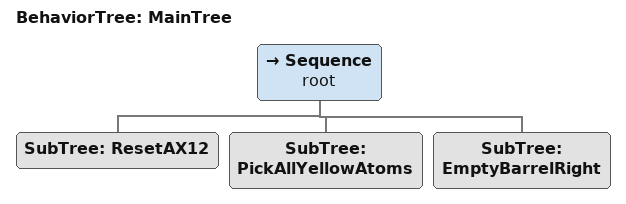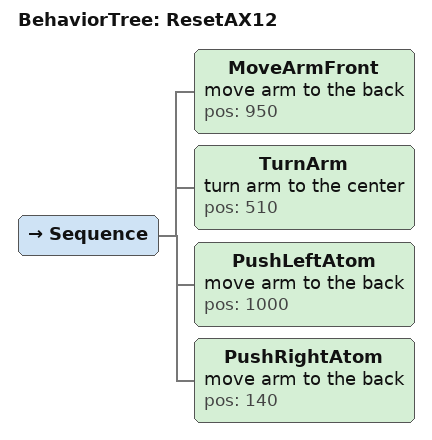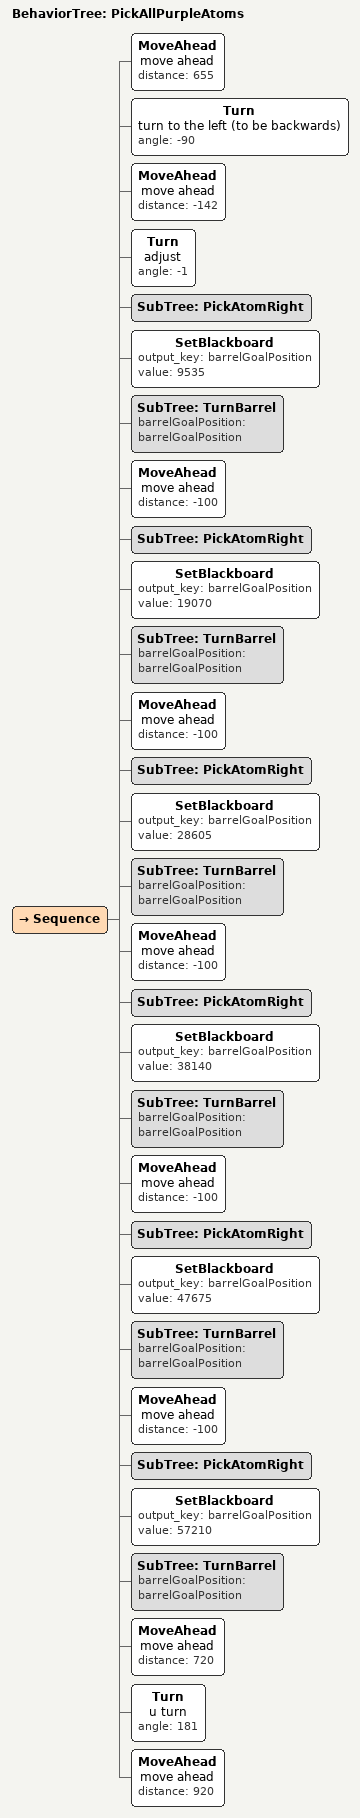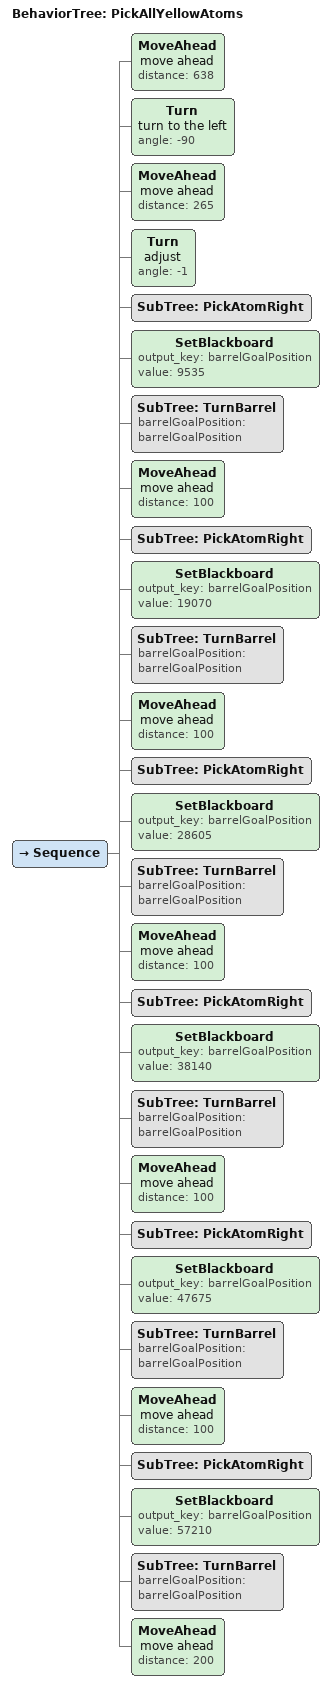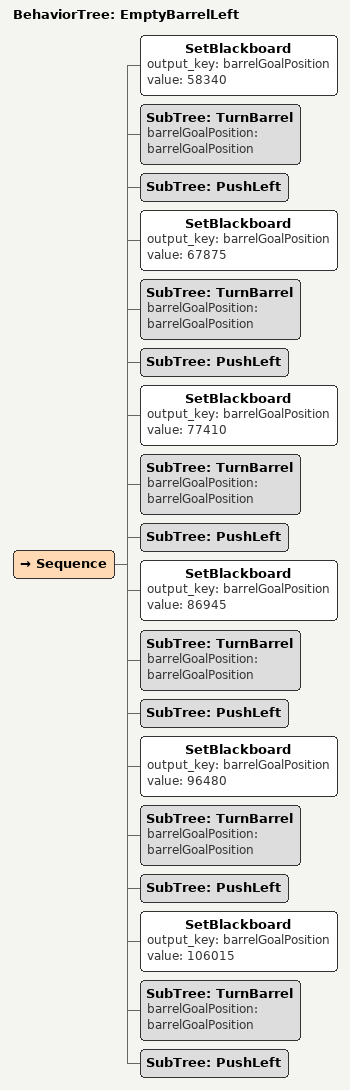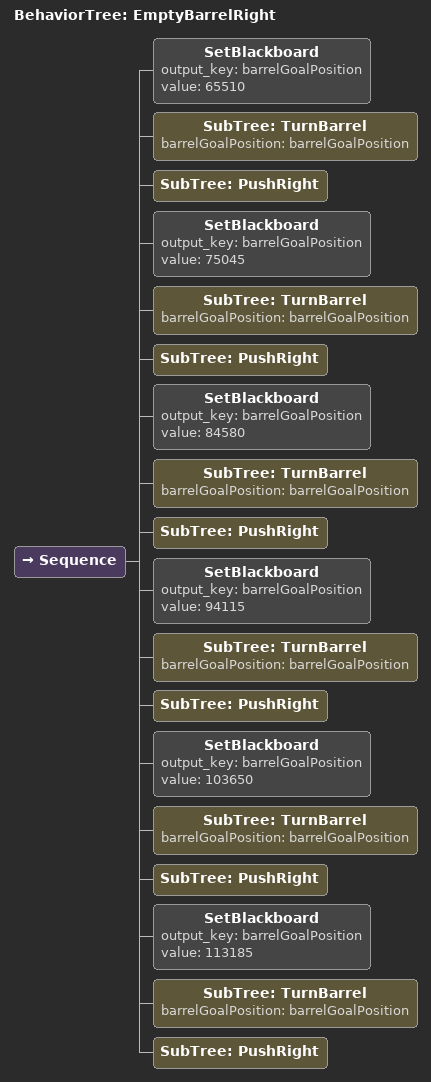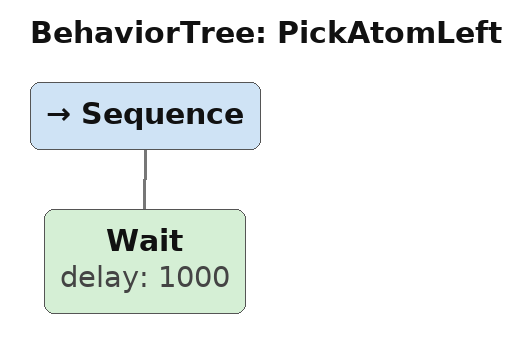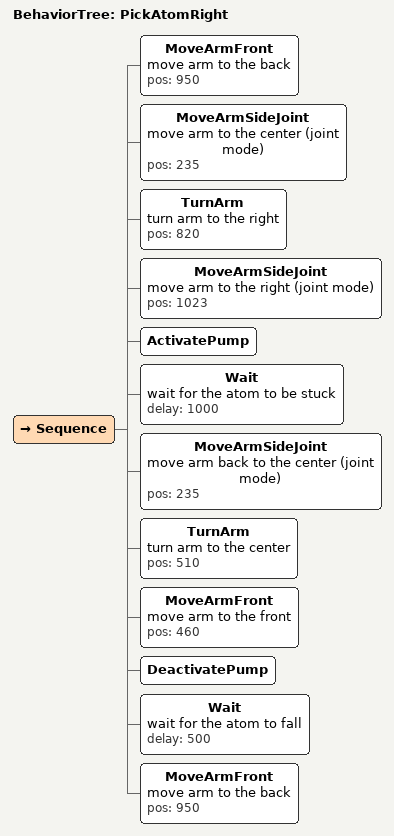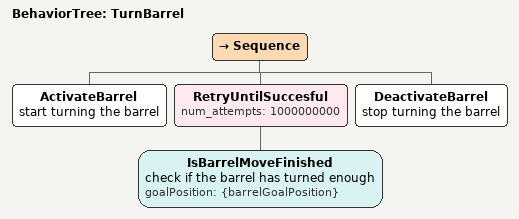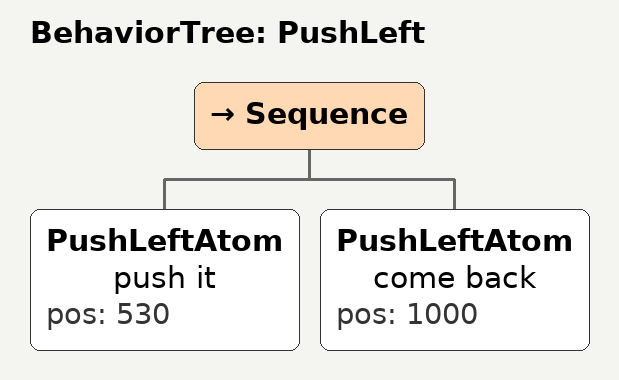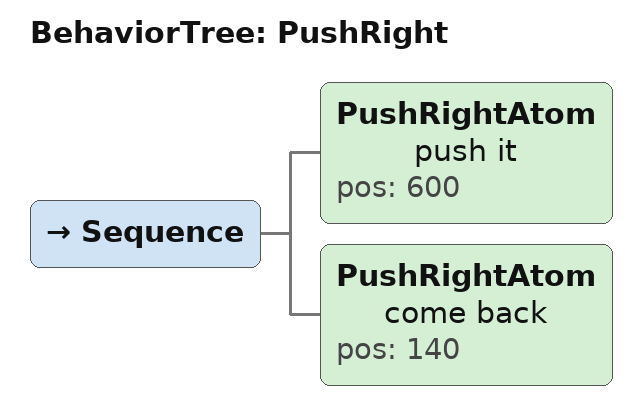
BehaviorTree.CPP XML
<root main_tree_to_execute="MainTree">
    <BehaviorTree ID="MainTree">
        <Sequence name="root">
            <SubTree ID="ResetAX12"/>

            <SubTree ID="PickAllYellowAtoms"/>
            <SubTree ID="EmptyBarrelRight"/>

        </Sequence>
    </BehaviorTree>

    <!--    Global subtrees-->

    <BehaviorTree ID="ResetAX12">
        <Sequence>
            <MoveArmFront name="move arm to the back"
                          pos="950"/>
            <TurnArm name="turn arm to the center"
                     pos="510"/>
            <PushLeftAtom name="move arm to the back"
                          pos="1000"/>
            <PushRightAtom name="move arm to the back"
                           pos="140"/>
        </Sequence>
    </BehaviorTree>

    <BehaviorTree ID="PickAllPurpleAtoms">
        <Sequence>
            <!-- Move to atoms and adjust-->
            <MoveAhead name="move ahead"
                       distance="655"/>
            <Turn name="turn to the left (to be backwards)"
                  angle="-90"/>
            <MoveAhead name="move ahead"
                       distance="-142"/>
            <Turn name="adjust"
                  angle="-1"/>

            <!-- Pick up atoms-->
            <SubTree ID="PickAtomRight"/>
            <SetBlackboard output_key="barrelGoalPosition" value="9535"/>
            <SubTree ID="TurnBarrel"
                     barrelGoalPosition="barrelGoalPosition"/>

            <MoveAhead name="move ahead"
                       distance="-100"/>
            <SubTree ID="PickAtomRight"/>
            <SetBlackboard output_key="barrelGoalPosition" value="19070"/>
            <SubTree ID="TurnBarrel"
                     barrelGoalPosition="barrelGoalPosition"/>

            <MoveAhead name="move ahead"
                       distance="-100"/>
            <SubTree ID="PickAtomRight"/>
            <SetBlackboard output_key="barrelGoalPosition" value="28605"/>
            <SubTree ID="TurnBarrel"
                     barrelGoalPosition="barrelGoalPosition"/>

            <MoveAhead name="move ahead"
                       distance="-100"/>
            <SubTree ID="PickAtomRight"/>
            <SetBlackboard output_key="barrelGoalPosition" value="38140"/>
            <SubTree ID="TurnBarrel"
                     barrelGoalPosition="barrelGoalPosition"/>

            <MoveAhead name="move ahead"
                       distance="-100"/>
            <SubTree ID="PickAtomRight"/>
            <SetBlackboard output_key="barrelGoalPosition" value="47675"/>
            <SubTree ID="TurnBarrel"
                     barrelGoalPosition="barrelGoalPosition"/>

            <MoveAhead name="move ahead"
                       distance="-100"/>
            <SubTree ID="PickAtomRight"/>
            <SetBlackboard output_key="barrelGoalPosition" value="57210"/>
            <SubTree ID="TurnBarrel"
                     barrelGoalPosition="barrelGoalPosition"/>

            <!-- Move forward to do a U-turn, then go back to drop the atoms -->
            <MoveAhead name="move ahead"
                       distance="720"/>
            <Turn name="u turn"
                  angle="181"/>
            <MoveAhead name="move ahead"
                       distance="920"/>
        </Sequence>
    </BehaviorTree>

    <BehaviorTree ID="PickAllYellowAtoms">
        <Sequence>
            <!-- Move to atoms and adjust-->
            <MoveAhead name="move ahead"
                       distance="638"/>
            <Turn name="turn to the left"
                  angle="-90"/>
            <MoveAhead name="move ahead"
                       distance="265"/>
            <Turn name="adjust"
                  angle="-1"/>

            <!-- Pick up atoms -->
            <SubTree ID="PickAtomRight"/>
            <SetBlackboard output_key="barrelGoalPosition" value="9535"/>
            <SubTree ID="TurnBarrel"
                     barrelGoalPosition="barrelGoalPosition"/>

            <MoveAhead name="move ahead"
                       distance="100"/>
            <SubTree ID="PickAtomRight"/>
            <SetBlackboard output_key="barrelGoalPosition" value="19070"/>
            <SubTree ID="TurnBarrel"
                     barrelGoalPosition="barrelGoalPosition"/>

            <MoveAhead name="move ahead"
                       distance="100"/>
            <SubTree ID="PickAtomRight"/>
            <SetBlackboard output_key="barrelGoalPosition" value="28605"/>
            <SubTree ID="TurnBarrel"
                     barrelGoalPosition="barrelGoalPosition"/>

            <MoveAhead name="move ahead"
                       distance="100"/>
            <SubTree ID="PickAtomRight"/>
            <SetBlackboard output_key="barrelGoalPosition" value="38140"/>
            <SubTree ID="TurnBarrel"
                     barrelGoalPosition="barrelGoalPosition"/>

            <MoveAhead name="move ahead"
                       distance="100"/>
            <SubTree ID="PickAtomRight"/>
            <SetBlackboard output_key="barrelGoalPosition" value="47675"/>
            <SubTree ID="TurnBarrel"
                     barrelGoalPosition="barrelGoalPosition"/>

            <MoveAhead name="move ahead"
                       distance="100"/>
            <SubTree ID="PickAtomRight"/>
            <SetBlackboard output_key="barrelGoalPosition" value="57210"/>
            <SubTree ID="TurnBarrel"
                     barrelGoalPosition="barrelGoalPosition"/>

            <!-- Move to balance-->
            <MoveAhead name="move ahead"
                       distance="200"/>
        </Sequence>
    </BehaviorTree>

    <BehaviorTree ID="EmptyBarrelLeft">
        <Sequence>
            <SetBlackboard output_key="barrelGoalPosition" value="58340"/>
            <SubTree ID="TurnBarrel"
                     barrelGoalPosition="barrelGoalPosition"/>
            <SubTree ID="PushLeft"/>
            <SetBlackboard output_key="barrelGoalPosition" value="67875"/>
            <SubTree ID="TurnBarrel"
                     barrelGoalPosition="barrelGoalPosition"/>
            <SubTree ID="PushLeft"/>
            <SetBlackboard output_key="barrelGoalPosition" value="77410"/>
            <SubTree ID="TurnBarrel"
                     barrelGoalPosition="barrelGoalPosition"/>
            <SubTree ID="PushLeft"/>
            <SetBlackboard output_key="barrelGoalPosition" value="86945"/>
            <SubTree ID="TurnBarrel"
                     barrelGoalPosition="barrelGoalPosition"/>
            <SubTree ID="PushLeft"/>
            <SetBlackboard output_key="barrelGoalPosition" value="96480"/>
            <SubTree ID="TurnBarrel"
                     barrelGoalPosition="barrelGoalPosition"/>
            <SubTree ID="PushLeft"/>
            <SetBlackboard output_key="barrelGoalPosition" value="106015"/>
            <SubTree ID="TurnBarrel"
                     barrelGoalPosition="barrelGoalPosition"/>
            <SubTree ID="PushLeft"/>
        </Sequence>
    </BehaviorTree>

    <BehaviorTree ID="EmptyBarrelRight">
        <Sequence>
            <SetBlackboard output_key="barrelGoalPosition" value="65510"/>
            <SubTree ID="TurnBarrel"
                     barrelGoalPosition="barrelGoalPosition"/>
            <SubTree ID="PushRight"/>
            <SetBlackboard output_key="barrelGoalPosition" value="75045"/>
            <SubTree ID="TurnBarrel"
                     barrelGoalPosition="barrelGoalPosition"/>
            <SubTree ID="PushRight"/>
            <SetBlackboard output_key="barrelGoalPosition" value="84580"/>
            <SubTree ID="TurnBarrel"
                     barrelGoalPosition="barrelGoalPosition"/>
            <SubTree ID="PushRight"/>
            <SetBlackboard output_key="barrelGoalPosition" value="94115"/>
            <SubTree ID="TurnBarrel"
                     barrelGoalPosition="barrelGoalPosition"/>
            <SubTree ID="PushRight"/>
            <SetBlackboard output_key="barrelGoalPosition" value="103650"/>
            <SubTree ID="TurnBarrel"
                     barrelGoalPosition="barrelGoalPosition"/>
            <SubTree ID="PushRight"/>
            <SetBlackboard output_key="barrelGoalPosition" value="113185"/>
            <SubTree ID="TurnBarrel"
                     barrelGoalPosition="barrelGoalPosition"/>
            <SubTree ID="PushRight"/>
        </Sequence>
    </BehaviorTree>

    <!--    Basic subtrees-->

    <BehaviorTree ID="PickAtomLeft">
        <!--   NOT UP TO DATE   -->

        <Sequence>
            <Wait delay="1000"/>
            <!--                          pos="800"-->
            <!--                              pos="1023"-->
            <!--                     pos="200"-->

            <!--                              pos="250"-->

            <!--                              pos="1023"-->

            <!--                     pos="510"-->
            <!--                          pos="200"-->

            <!--                          pos="500"-->
        </Sequence>
    </BehaviorTree>

    <BehaviorTree ID="PickAtomRight">
        <Sequence>
            <MoveArmFront name="move arm to the back"
                          pos="950"
            />

            <MoveArmSideJoint name="move arm to the center (joint mode)"
                              pos="235"
            />
            <TurnArm name="turn arm to the right"
                     pos="820"
            />

            <MoveArmSideJoint name="move arm to the right (joint mode)"
                              pos="1023"
            />

            <ActivatePump/>
            <Wait name="wait for the atom to be stuck"
                  delay="1000"/>

            <MoveArmSideJoint name="move arm back to the center (joint mode)"
                              pos="235"
            />

            <TurnArm name="turn arm to the center"
                     pos="510"
            />
            <MoveArmFront name="move arm to the front"
                          pos="460"
            />

            <DeactivatePump/>
            <Wait name="wait for the atom to fall"
                  delay="500"/>

            <MoveArmFront name="move arm to the back"
                          pos="950"
            />
        </Sequence>
    </BehaviorTree>

    <BehaviorTree ID="TurnBarrel">
        <Sequence>
            <ActivateBarrel name="start turning the barrel"/>
            <RetryUntilSuccesful num_attempts="1000000000">
                <IsBarrelMoveFinished name="check if the barrel has turned enough"
                                      goalPosition="{barrelGoalPosition}"/>
            </RetryUntilSuccesful>
            <DeactivateBarrel name="stop turning the barrel"/>
        </Sequence>
    </BehaviorTree>

    <BehaviorTree ID="PushLeft">
        <Sequence>
            <PushLeftAtom name="push it"
                          pos="530"/>
            <PushLeftAtom name="come back"
                          pos="1000"/>
        </Sequence>
    </BehaviorTree>

    <BehaviorTree ID="PushRight">
        <Sequence>
            <PushRightAtom name="push it"
                           pos="600"/>
            <PushRightAtom name="come back"
                           pos="140"/>
        </Sequence>
    </BehaviorTree>
</root>
